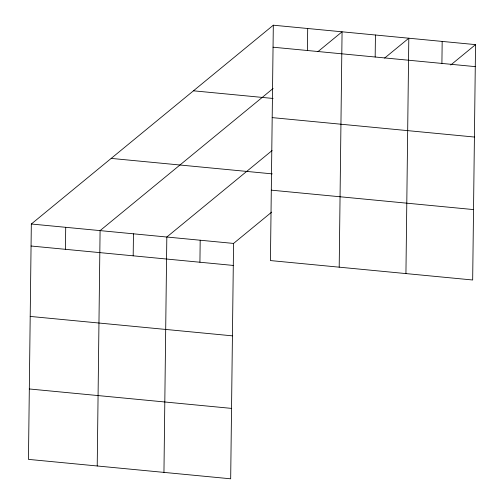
<?xml version="1.0" encoding="UTF-8"?>
<svg xmlns="http://www.w3.org/2000/svg" width="504" height="504" viewBox="0 0 504 504"><rect width="100%" height="100%" fill="white"/><g stroke="black" fill="none" stroke-linecap="round" stroke-linejoin="round"><path stroke-width="0.76" d="M273.319 25.2L270.44 260.568L472.67 279.991L475.543 44.623L273.319 25.2L31.33 224.009L28.457 459.377L230.681 478.8L233.56 243.432L271.675 212.121M65.438 249.316L65.709 227.31M97.215 465.979L100.088 230.612L273.111 88.465M133.188 255.824L133.459 233.818M163.951 472.393L166.824 237.019L272.091 150.538M199.924 262.231L200.189 240.225M307.427 50.507L307.698 28.501M339.198 267.177L342.071 31.802L317.873 51.685M375.171 57.015L375.442 35.009M405.934 273.584L408.807 38.216L384.609 58.092M441.907 63.428L442.178 41.416M450.74 65.003L475.543 44.623M273.048 47.206L475.278 66.629M193.46 90.808L273.08 98.456M272.185 117.615L474.415 137.038M111.189 158.401L272.286 173.874M271.303 190.159L473.527 209.582M31.33 224.009L233.56 243.432M31.059 246.015L233.289 265.438M30.202 316.424L232.432 335.847M29.314 388.968L231.544 408.391"/></g></svg>
